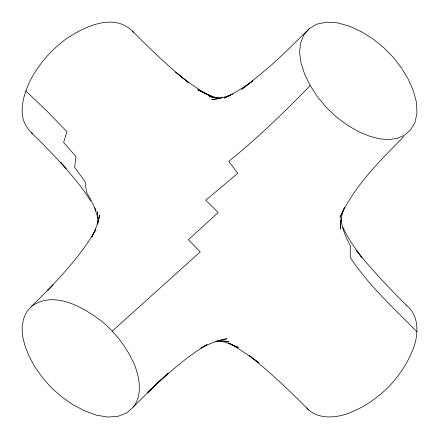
<?xml version="1.0" encoding="UTF-8"?>
<svg xmlns="http://www.w3.org/2000/svg" width="439" height="439" viewBox="0 0 439 439"><rect width="100%" height="100%" fill="white"/><g stroke="black" fill="none" stroke-linecap="round" stroke-linejoin="round"><path stroke-width="0.66" d="M340.774 220.416L340.516 229.147L340.79 220.34M340.697 220.427L340.648 221.772L342.08 214.281L344.577 207.34M97.453 224.236L97.864 219.198L97.42 211.746L97.628 213.063M342.925 227.342C347.979 238.185 354.756 248.079 361.934 257.605L356.227 250.181C371.729 269.941 389.141 288.066 406.915 305.78C418.032 314.862 418.477 330.627 414.998 343.479C409.785 360.057 400.143 374.857 388.197 387.374C376.058 399.111 361.791 408.857 345.696 414.246C333.486 418.104 318.873 418.724 308.573 409.933C290.744 391.802 272.268 374.286 252.562 358.191M97.913 223.489L99.648 215.011L97.699 222.935L94.758 230.952L91.778 236.994M188.139 82.367C168.411 66.569 150.198 49.02 132.435 31.065C113.35 12.457 84.288 26.735 65.943 39.071C51.209 49.947 38.945 63.968 30.395 80.183C24.76 92.234 19.969 105.832 23.218 119.221C26.565 131.135 37.781 137.939 45.519 146.846C52.532 153.908 59.205 161.294 66.113 168.461L60.801 162.468C71.151 174.98 82.28 187.025 90.615 201.029M344.538 207.307L340.033 217.503C354.251 185.746 379.801 161.069 403.776 136.562M91.806 237.082L92.42 235.93M93.035 234.783L95.801 229.613C83.064 252.326 65.279 271.675 47.555 290.563L52.987 284.862L31.608 306.323L26.494 312.069L23.432 319.169L22.098 327.17L22.51 335.901L24.853 345.433L28.727 355.398L34.253 365.961L41.798 376.772L50.875 387.242L61.509 396.68L72.885 404.714L84.749 410.893L96.602 415.228L107.912 417.05L118.102 416.282L126.684 412.907L133.308 407.024L153.974 386.468L147.575 392.444L151.362 388.927M133.308 407.024C142.565 394.908 139.717 378.616 134.729 365.358C127.513 348.506 116.236 333.618 102.309 321.743C83.476 307.284 54.266 290.036 31.608 306.323M309.166 28.765L303.706 35.18L300.501 43.34L299.596 52.724L301.099 63.205L304.611 74.147L310.203 85.539L317.54 96.931L326.682 107.813L336.982 117.515L347.929 125.516L358.882 131.826L369.413 136.156L379.488 138.839L388.734 139.613L397.092 138.34L404.407 135.278L410.421 130.015L414.915 122.728L416.973 113.388L416.545 102.649L413.445 91.071L408.385 79.437L401.69 68.308L393.602 57.668L384.076 47.939L373.249 39.071L361.533 31.789L349.345 26.153L337.256 22.795L326.144 22.18L316.579 24.211L309.166 28.765L287.814 49.799L273.118 63.551L257.677 76.605L241.763 89.287L252.387 81.275M310.203 85.539C284.379 112.192 257.66 138.06 228.757 161.382L237.801 173.273L205.792 200.239L218.145 212.509L188.424 239.732L200.228 251.898L112.258 331.088M201.561 347.639L206.961 344.692C187.782 356.018 171.045 370.878 154.671 385.848L168.093 373.177L152.777 387.604M147.575 392.444L161.058 379.845M252.875 80.749C243.875 87.339 234.36 93.233 224.307 98.084L230.47 95.296M200.832 348.143C209.024 343.759 217.81 340.434 226.963 338.765L216.586 341.043M232.977 94.028L226.958 96.295L219.264 98.413L211.702 99.609L220.51 98.396M215.214 341.547L221.624 341.081L228.67 341.586L222.732 340.922M222.54 97.771L216.471 97.683L209.079 96.575L214.912 97.738M219.445 340.873L223.418 341.712L230.716 344.231L238.147 347.441L228.291 343.013M218.188 98.144L213.08 96.629L205.375 93.562L197.627 89.704L209.101 95.389M238.147 347.441L228.242 343.007C239.145 348.434 248.962 355.7 258.823 362.779L249.709 355.842M205.375 93.562L208.426 95.065M210.418 95.932C197.874 89.529 186.509 81.1 175.693 72.133L188.106 82.356M405.801 305.154L406.915 305.78M31.389 132.677L32.53 133.401M249.5 355.749L251.563 357.346M25.813 90.889L46.885 111.078L66.92 131.634L63.644 142.532L75.958 156.525L74.641 167.199L85.1 181.806L86.478 192.068L90.884 199.86L96.048 210.649M417.012 331.868C393.723 308.112 368.672 285.432 350.251 257.506L350.327 245.686C345.712 237.208 341.783 228.011 341.13 218.276M306.899 407.847L308.573 409.933M132.435 31.065L133.494 32.678M94.615 207.729L98.062 218.348"/></g></svg>
